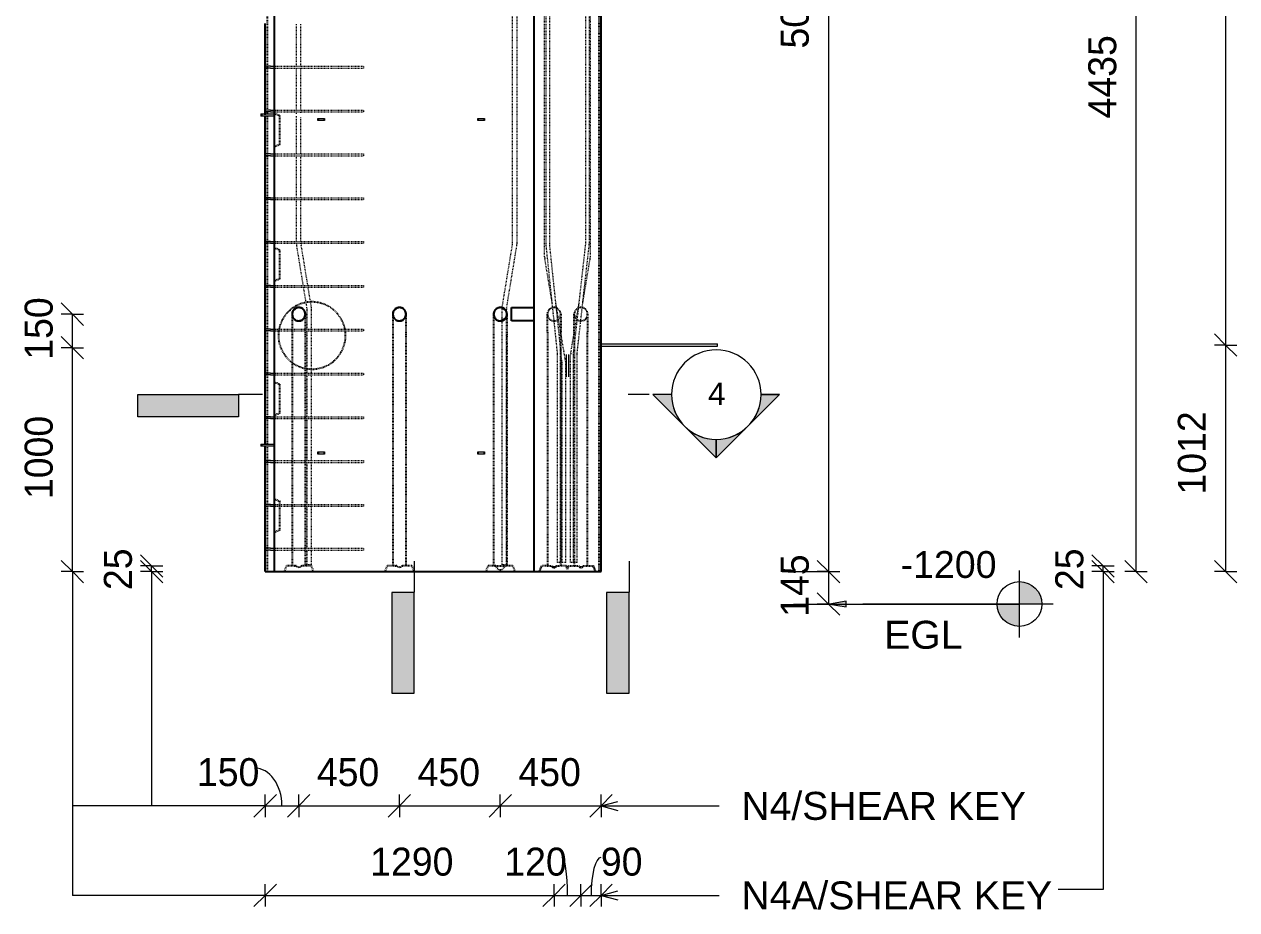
# Model space of a CAD drawing. Header units: millimetres. Extents: x -245 to 16264, y -2906 to 9309.
# Drawn here: x 3263 to 8677, y -2906 to 1051 of the extents above; entities that cross this region are included whole.
import ezdxf

# ---------------------------------------------------------------- set-up
doc = ezdxf.new("R2010")
doc.units = ezdxf.units.MM
doc.linetypes.add('Dash', pattern=[6.36, 3.18, -3.18])
for name, color, linetype, lineweight in [('A-ANNO-DIMS', 211, 'Continuous', 9), ('A-ANNO-DIMS-50', 211, 'Continuous', 9), ('A-DETL-MBND', 5, 'Continuous', 18), ('A-GENM', 13, 'Continuous', 18), ('A-WALL', 113, 'Continuous', 25), ('A-WALL-HDLN', 110, 'Dash', 25), ('G-ANNO-DIMS', 111, 'Continuous', 9), ('G-ANNO-SYMB', 111, 'Continuous', 9), ('G-ANNO-TEXT', 231, 'Continuous', 9), ('S-RBAR', 171, 'Continuous', 18)]:
    doc.layers.add(name, color=color, linetype=linetype, lineweight=lineweight)
doc.styles.add('Arial', font='arial.ttf', dxfattribs={"height": 100})
doc.styles.add('Arial_1', font='arial.ttf', dxfattribs={"height": 125})
doc.styles.add('Arial_2', font='arial.ttf', dxfattribs={"height": 120})
doc.styles.add('Nirmala UI Semilight', font='NirmalaS.ttf', dxfattribs={"height": 125})
doc.dimstyles.new('Arrow_Filled_-_2_5_NI_UI', dxfattribs={"dimscale": 304.8, "dimtxt": 130.920493, "dimasz": 0.328084, "dimexe": 0.164042, "dimexo": 0.0625, "dimgap": 0.164042, "dimtad": 1, "dimdec": 4, "dimzin": 0, "dimdsep": 46, "dimtxsty": 'Nirmala UI Semilight', "dimblk1": 'OBLIQUE', "dimblk2": 'OBLIQUE', "dimsah": 1, "dimcen": 0.09, "dimazin": 0, "dimtfac": 1, "dimtdec": 4, "dimtix": 1, "dimtmove": 1, "dimatfit": 3, "dimfxl": 0.164042, "dimfxlon": 1, "dimtvp": 1, "dimtolj": 1, "dimtzin": 0, "dimarcsym": 2})
doc.dimstyles.new('Arrow_Filled_-_2_5_NI_UI_1', dxfattribs={"dimscale": 304.8, "dimtxt": 130.920493, "dimasz": 0.328084, "dimexe": 0.164042, "dimexo": 0.0625, "dimgap": 0.164042, "dimtad": 1, "dimdec": 4, "dimzin": 0, "dimdsep": 46, "dimtxsty": 'Nirmala UI Semilight', "dimblk1": 'OBLIQUE', "dimblk2": 'OBLIQUE', "dimsah": 1, "dimcen": 0.09, "dimazin": 0, "dimtfac": 1, "dimtdec": 4, "dimtix": 1, "dimtmove": 0, "dimatfit": 3, "dimfxl": 0.164042, "dimfxlon": 1, "dimtvp": 1, "dimtolj": 1, "dimtzin": 0, "dimarcsym": 2})

# ---------------------------------------------------------------- blocks, each defined once
blk = doc.blocks.new('RR spread anchor face based - RR-SA-2_5-150-1726819-Elevation Front')
at = {"layer": 'A-GENM'}
for p, q in [((4573.8, 630), (4576.3, 630)), ((4573.8, 620), (4573.8, 630)), ((4576.3, 620), (4573.8, 620)), ((4576.3, 630), (4601.3, 630)), ((4576.3, 630), (4576.3, 620)), ((4601.3, 620), (4576.3, 620)), ((4601.3, 630), (4603.8, 630)), ((4601.3, 630), (4601.3, 620)), ((4603.8, 620), (4601.3, 620)), ((4603.8, 630), (4603.8, 620))]:
    blk.add_line(p, q, dxfattribs=at)
blk = doc.blocks.new('12_7Ø_ Lifting Insert_COLUMN - 12_9Ø Lifting insert-V1-Elevation Front')
at = {"layer": 'A-GENM', "flags": 128}
for points in [[(5682.5, 2170), (5682.5, 2165.9), (5682.5, 2154.4), (5682.5, 2137.2), (5682.5, 2117.2), (5682.5, 2097.7), (5682.5, 2081.8), (5682.5, 2072.2), (5682.5, 2070)], [(5695.2, 2070), (5695.2, 2074.1), (5695.2, 2085.6), (5695.2, 2102.8), (5695.2, 2122.8), (5695.2, 2142.3), (5695.2, 2158.2), (5695.2, 2167.8), (5695.2, 2170)]]:
    blk.add_lwpolyline(points, dxfattribs=at)
blk = doc.blocks.new('RR spread anchor face based - RR-SA-2_5-150-1876458-Elevation Front')
at = {"layer": 'A-GENM'}
for p, q in [((5288.8, 630), (5291.3, 630)), ((5288.8, 620), (5288.8, 630)), ((5291.3, 620), (5288.8, 620)), ((5291.3, 630), (5316.3, 630)), ((5291.3, 620), (5291.3, 630)), ((5316.3, 620), (5291.3, 620)), ((5316.3, 630), (5318.8, 630)), ((5316.3, 620), (5316.3, 630)), ((5318.8, 620), (5316.3, 620)), ((5318.8, 630), (5318.8, 620))]:
    blk.add_line(p, q, dxfattribs=at)
blk = doc.blocks.new('RR spread anchor face based - RR-SA-3_0-200-1876459-Elevation Front')
at = {"layer": 'A-GENM'}
for p, q in [((4318.8, 3140), (4323.8, 3140)), ((4318.8, 3140), (4318.8, 3130)), ((4323.8, 3130), (4318.8, 3130)), ((4323.8, 3140), (4378.8, 3140)), ((4323.8, 3140), (4323.8, 3130)), ((4378.8, 3130), (4323.8, 3130))]:
    blk.add_line(p, q, dxfattribs=at)
blk = doc.blocks.new('Detail View - M_Section Tail - Filled Horizontal-14034-Elevation Front')
at = {"layer": 'G-ANNO-SYMB'}
blk.add_hatch(color=256, dxfattribs=at).paths.add_polyline_path([(4220.4, 3655.6), (4220.4, 3755.6), (3770.4, 3755.6), (3770.4, 3655.6)])
for p, q in [((3770.4, 3655.6), (3770.4, 3755.6)), ((3770.4, 3755.6), (4220.4, 3755.6)), ((4220.4, 3755.6), (4220.4, 3655.6)), ((4220.4, 3655.6), (3770.4, 3655.6))]:
    blk.add_line(p, q, dxfattribs=at)
blk = doc.blocks.new('DIMBLOCK20-Elevation Front')
at = {"layer": 'A-ANNO-DIMS-50'}
for p, q in [((8227.5, 3040), (8177.5, 3090)), ((8227.5, 3040), (8177.5, 3040)), ((8227.5, 3040), (8227.5, -1395)), ((8227.5, 3040), (8277.5, 2990)), ((8227.5, 3040), (8277.5, 3040)), ((8227.5, -1395), (8177.5, -1345)), ((8227.5, -1395), (8177.5, -1395)), ((8227.5, -1395), (8277.5, -1445)), ((8227.5, -1395), (8277.5, -1395))]:
    blk.add_line(p, q, dxfattribs=at)
at = {"layer": 'A-ANNO-DIMS-50', "color": 0, "insert": (8014.4, 629.7), "char_height": 125, "width": 462.744, "attachment_point": 1, "rotation": 90, "line_spacing_factor": 1.142579, "style": 'Nirmala UI Semilight'}
blk.add_mtext('4435', dxfattribs=at)
blk = doc.blocks.new('_Oblique')
at = {"color": 0, "linetype": 'ByBlock', "lineweight": -2}
blk.add_line((-0.5, -0.5), (0.5, 0.5), dxfattribs=at)
blk = doc.blocks.new('DIMBLOCK21-Elevation Front')
at = {"layer": 'A-ANNO-DIMS-50'}
for p, q in [((8627.5, 3700), (8577.5, 3750)), ((8627.5, 3700), (8577.5, 3700)), ((8627.5, 3700), (8627.5, -383)), ((8627.5, 3700), (8677.5, 3650)), ((8627.5, 3700), (8677.5, 3700)), ((8627.5, -383), (8577.5, -333)), ((8627.5, -383), (8577.5, -383)), ((8627.5, -383), (8677.5, -433)), ((8627.5, -383), (8677.5, -383))]:
    blk.add_line(p, q, dxfattribs=at)
at = {"layer": 'A-ANNO-DIMS-50', "color": 0, "insert": (8414.4, 1466.9), "char_height": 125, "width": 459.888, "attachment_point": 1, "rotation": 90, "line_spacing_factor": 1.142579, "style": 'Nirmala UI Semilight'}
blk.add_mtext('4083', dxfattribs=at)
blk = doc.blocks.new('DIMBLOCK22-Elevation Front')
at = {"layer": 'A-ANNO-DIMS-50'}
for p, q in [((8627.5, -383), (8577.5, -333)), ((8627.5, -383), (8577.5, -383)), ((8627.5, -383), (8627.5, -1395)), ((8627.5, -383), (8677.5, -433)), ((8627.5, -383), (8677.5, -383)), ((8627.5, -1395), (8577.5, -1345)), ((8627.5, -1395), (8577.5, -1395)), ((8627.5, -1395), (8677.5, -1445)), ((8627.5, -1395), (8677.5, -1395))]:
    blk.add_line(p, q, dxfattribs=at)
at = {"layer": 'A-ANNO-DIMS-50', "color": 0, "insert": (8414.4, -1050.9), "char_height": 125, "width": 388.477, "attachment_point": 1, "rotation": 90, "line_spacing_factor": 1.142579, "style": 'Nirmala UI Semilight'}
blk.add_mtext('1012', dxfattribs=at)
blk = doc.blocks.new('DIMBLOCK69-Elevation Front')
at = {"layer": 'A-ANNO-DIMS-50'}
for p, q in [((4338.8, -2441.8), (4388.8, -2391.8)), ((4338.8, -2441.8), (4338.8, -2391.8)), ((4488.8, -2441.8), (4538.8, -2391.8)), ((4488.8, -2441.8), (4488.8, -2391.8)), ((4338.8, -2441.8), (4288.8, -2491.8)), ((4338.8, -2441.8), (4488.8, -2441.8)), ((4338.8, -2441.8), (4338.8, -2491.8)), ((4488.8, -2441.8), (4438.8, -2491.8)), ((4488.8, -2441.8), (4488.8, -2491.8))]:
    blk.add_line(p, q, dxfattribs=at)
blk.add_ellipse((4291.1, -2441.8), major_axis=(0, 169), ratio=0.725724, start_param=4.712389, end_param=6.283185, dxfattribs=at)
at = {"layer": 'A-ANNO-DIMS-50', "color": 0, "insert": (4034.1, -2228.7), "char_height": 125, "width": 308.496, "attachment_point": 1, "line_spacing_factor": 1.142579, "style": 'Nirmala UI Semilight'}
blk.add_mtext('150', dxfattribs=at)
blk = doc.blocks.new('DIMBLOCK70-Elevation Front')
at = {"layer": 'A-ANNO-DIMS-50'}
for p, q in [((4488.8, -2441.8), (4538.8, -2391.8)), ((4488.8, -2441.8), (4488.8, -2391.8)), ((4938.4, -2441.8), (4988.4, -2391.8)), ((4938.4, -2441.8), (4938.4, -2391.8)), ((4488.8, -2441.8), (4438.8, -2491.8)), ((4488.8, -2441.8), (4938.4, -2441.8)), ((4488.8, -2441.8), (4488.8, -2491.8)), ((4938.4, -2441.8), (4888.4, -2491.8)), ((4938.4, -2441.8), (4938.4, -2491.8))]:
    blk.add_line(p, q, dxfattribs=at)
at = {"layer": 'A-ANNO-DIMS-50', "color": 0, "insert": (4569.6, -2228.7), "char_height": 125, "width": 345.63, "attachment_point": 1, "line_spacing_factor": 1.142579, "style": 'Nirmala UI Semilight'}
blk.add_mtext('450', dxfattribs=at)
blk = doc.blocks.new('DIMBLOCK71-Elevation Front')
at = {"layer": 'A-ANNO-DIMS-50'}
for p, q in [((4938.4, -2441.8), (4988.4, -2391.8)), ((4938.4, -2441.8), (4938.4, -2391.8)), ((5388.8, -2441.8), (5438.8, -2391.8)), ((5388.8, -2441.8), (5388.8, -2391.8)), ((4938.4, -2441.8), (4888.4, -2491.8)), ((4938.4, -2441.8), (5388.8, -2441.8)), ((4938.4, -2441.8), (4938.4, -2491.8)), ((5388.8, -2441.8), (5338.8, -2491.8)), ((5388.8, -2441.8), (5388.8, -2491.8))]:
    blk.add_line(p, q, dxfattribs=at)
at = {"layer": 'A-ANNO-DIMS-50', "color": 0, "insert": (5019.6, -2228.7), "char_height": 125, "width": 345.63, "attachment_point": 1, "line_spacing_factor": 1.142579, "style": 'Nirmala UI Semilight'}
blk.add_mtext('450', dxfattribs=at)
blk = doc.blocks.new('DIMBLOCK72-Elevation Front')
at = {"layer": 'A-ANNO-DIMS-50'}
for p, q in [((5388.8, -2441.8), (5438.8, -2391.8)), ((5388.8, -2441.8), (5388.8, -2391.8)), ((5838.8, -2441.8), (5888.8, -2391.8)), ((5838.8, -2441.8), (5838.8, -2391.8)), ((5388.8, -2441.8), (5338.8, -2491.8)), ((5388.8, -2441.8), (5838.8, -2441.8)), ((5388.8, -2441.8), (5388.8, -2491.8)), ((5838.8, -2441.8), (5788.8, -2491.8)), ((5838.8, -2441.8), (5838.8, -2491.8))]:
    blk.add_line(p, q, dxfattribs=at)
at = {"layer": 'A-ANNO-DIMS-50', "color": 0, "insert": (5469.8, -2228.7), "char_height": 125, "width": 345.63, "attachment_point": 1, "line_spacing_factor": 1.142579, "style": 'Nirmala UI Semilight'}
blk.add_mtext('450', dxfattribs=at)
blk = doc.blocks.new('DIMBLOCK73-Elevation Front')
at = {"layer": 'A-ANNO-DIMS-50'}
for p, q in [((3831.7, -1370), (3781.7, -1320)), ((3831.7, -1395), (3781.7, -1345)), ((3831.7, -1370), (3781.7, -1370)), ((3831.7, -1395), (3781.7, -1395)), ((3831.7, -1395), (3831.7, -1370)), ((3831.7, -1370), (3881.7, -1420)), ((3831.7, -1370), (3881.7, -1370)), ((3831.7, -1395), (3881.7, -1445)), ((3831.7, -1395), (3881.7, -1395))]:
    blk.add_line(p, q, dxfattribs=at)
at = {"layer": 'A-ANNO-DIMS-50', "color": 0, "insert": (3618.6, -1477.7), "char_height": 125, "width": 228.516, "attachment_point": 1, "rotation": 90, "line_spacing_factor": 1.142579, "style": 'Nirmala UI Semilight'}
blk.add_mtext('25', dxfattribs=at)
blk = doc.blocks.new('DIMBLOCK74-Elevation Front')
at = {"layer": 'A-ANNO-DIMS-50'}
for p, q in [((3477.9, -395), (3427.9, -345)), ((3477.9, -395), (3427.9, -395)), ((3477.9, -1395), (3477.9, -395)), ((3477.9, -395), (3527.9, -445)), ((3477.9, -395), (3527.9, -395)), ((3477.9, -1395), (3427.9, -1345)), ((3477.9, -1395), (3427.9, -1395)), ((3477.9, -1395), (3527.9, -1445)), ((3477.9, -1395), (3527.9, -1395))]:
    blk.add_line(p, q, dxfattribs=at)
at = {"layer": 'A-ANNO-DIMS-50', "color": 0, "insert": (3264.8, -1071.1), "char_height": 125, "width": 422.754, "attachment_point": 1, "rotation": 90, "line_spacing_factor": 1.142579, "style": 'Nirmala UI Semilight'}
blk.add_mtext('1000', dxfattribs=at)
blk = doc.blocks.new('DIMBLOCK75-Elevation Front')
at = {"layer": 'A-ANNO-DIMS-50'}
for p, q in [((3477.9, -245), (3427.9, -195)), ((3477.9, -245), (3427.9, -245)), ((3477.9, -395), (3477.9, -245)), ((3477.9, -245), (3527.9, -295)), ((3477.9, -245), (3527.9, -245)), ((3477.9, -395), (3427.9, -345)), ((3477.9, -395), (3427.9, -395)), ((3477.9, -395), (3527.9, -445)), ((3477.9, -395), (3527.9, -395))]:
    blk.add_line(p, q, dxfattribs=at)
at = {"layer": 'A-ANNO-DIMS-50', "color": 0, "insert": (3264.8, -448.5), "char_height": 125, "width": 308.496, "attachment_point": 1, "rotation": 90, "line_spacing_factor": 1.142579, "style": 'Nirmala UI Semilight'}
blk.add_mtext('150', dxfattribs=at)
blk = doc.blocks.new('Spot Elevations - M_Spot Elevation - Target Filled-10609-Elevation Front')
at = {"layer": 'G-ANNO-DIMS'}
h = blk.add_hatch(color=256, dxfattribs=at)
edge = h.paths.add_edge_path()
edge.add_line((7590.3, 3660), (7690.3, 3660))
edge.add_arc((7590.3, 3660), 100, 0, 90)
edge.add_line((7590.3, 3760), (7590.3, 3660))
h = blk.add_hatch(color=256, dxfattribs=at)
edge = h.paths.add_edge_path()
edge.add_line((7590.3, 3660), (7490.3, 3660))
edge.add_arc((7590.3, 3660), 100, 180, 270)
edge.add_line((7590.3, 3560), (7590.3, 3660))
for p, q in [((7590.3, 3510), (7590.3, 3810)), ((7740.3, 3660), (6890.3, 3660))]:
    blk.add_line(p, q, dxfattribs=at)
blk.add_circle((7590.3, 3660), 100, dxfattribs=at)
blk = doc.blocks.new('DIMBLOCK77-Elevation Front')
at = {"layer": 'A-ANNO-DIMS-50'}
for p, q in [((6854.3, 3660), (6804.3, 3710)), ((6854.3, 3660), (6804.3, 3660)), ((6854.3, 3660), (6854.3, -1395)), ((6854.3, 3660), (6904.3, 3610)), ((6854.3, 3660), (6904.3, 3660)), ((6854.3, -1395), (6804.3, -1345)), ((6854.3, -1395), (6804.3, -1395)), ((6854.3, -1395), (6904.3, -1445)), ((6854.3, -1395), (6904.3, -1395))]:
    blk.add_line(p, q, dxfattribs=at)
at = {"layer": 'A-ANNO-DIMS-50', "color": 0, "insert": (6641.2, 942.1), "char_height": 125, "width": 457.032, "attachment_point": 1, "rotation": 90, "line_spacing_factor": 1.142579, "style": 'Nirmala UI Semilight'}
blk.add_mtext('5055', dxfattribs=at)
blk = doc.blocks.new('DIMBLOCK78-Elevation Front')
at = {"layer": 'A-ANNO-DIMS-50'}
for p, q in [((6854.3, -1395), (6804.3, -1345)), ((6854.3, -1395), (6804.3, -1395)), ((6854.3, -1395), (6854.3, -1540)), ((6854.3, -1395), (6904.3, -1445)), ((6854.3, -1395), (6904.3, -1395)), ((6854.3, -1540), (6804.3, -1490)), ((6854.3, -1540), (6804.3, -1540)), ((6854.3, -1540), (6904.3, -1590)), ((6854.3, -1540), (6904.3, -1540))]:
    blk.add_line(p, q, dxfattribs=at)
at = {"layer": 'A-ANNO-DIMS-50', "color": 0, "insert": (6641.2, -1597.2), "char_height": 125, "width": 311.353, "attachment_point": 1, "rotation": 90, "line_spacing_factor": 1.142579, "style": 'Nirmala UI Semilight'}
blk.add_mtext('145', dxfattribs=at)
blk = doc.blocks.new('Detail View - M_Section Head - Filled SHOP DWG-1002450-Elevation Front')
at = {"layer": 'G-ANNO-SYMB'}
h = blk.add_hatch(color=256, dxfattribs=at)
edge = h.paths.add_edge_path()
edge.add_line((5892.7, 3755.6), (5975.5, 3755.6))
edge.add_arc((6175.5, 3755.6), 200, 180, 225)
edge.add_line((6034.1, 3614.2), (5892.7, 3755.6))
h = blk.add_hatch(color=256, dxfattribs=at)
edge = h.paths.add_edge_path()
edge.add_line((6458.3, 3755.6), (6316.9, 3614.2))
edge.add_arc((6175.5, 3755.6), 200, 315, 360)
edge.add_line((6375.5, 3755.6), (6458.3, 3755.6))
h = blk.add_hatch(color=256, dxfattribs=at)
edge = h.paths.add_edge_path()
edge.add_line((6175.5, 3472.8), (6034.1, 3614.2))
edge.add_arc((6175.5, 3755.6), 200, 225, 270)
edge.add_line((6175.5, 3555.6), (6175.5, 3472.8))
h = blk.add_hatch(color=256, dxfattribs=at)
edge = h.paths.add_edge_path()
edge.add_line((6175.5, 3472.8), (6175.5, 3555.6))
edge.add_arc((6175.5, 3755.6), 200, 270, 315)
edge.add_line((6316.9, 3614.2), (6175.5, 3472.8))
for p, q in [((6175.5, 3472.8), (5892.7, 3755.6)), ((5975.5, 3755.6), (5892.7, 3755.6)), ((5892.7, 3755.6), (6034.1, 3614.2)), ((5975.5, 3755.6), (5892.7, 3755.6)), ((6175.5, 3472.8), (6458.3, 3755.6)), ((6316.9, 3614.2), (6458.3, 3755.6)), ((6375.5, 3755.6), (6458.3, 3755.6)), ((6458.3, 3755.6), (6375.5, 3755.6)), ((6034.1, 3614.2), (6175.5, 3472.8)), ((6175.5, 3472.8), (6316.9, 3614.2)), ((6175.5, 3555.6), (6175.5, 3472.8)), ((6175.5, 3472.8), (6175.5, 3555.6))]:
    blk.add_line(p, q, dxfattribs=at)
for start, end in [(360, 180), (180, 360), (180, 225), (315, 0), (225, 270), (270, 315)]:
    blk.add_arc((6175.5, 3755.6), 200, start, end, dxfattribs=at)
blk = doc.blocks.new('DIMBLOCK81-Elevation Front')
at = {"layer": 'A-ANNO-DIMS-50'}
for p, q in [((4338.8, -2841.8), (4388.8, -2791.8)), ((4338.8, -2841.8), (4338.8, -2791.8)), ((5628.9, -2841.8), (5678.9, -2791.8)), ((5628.9, -2841.8), (5628.9, -2791.8)), ((4338.8, -2841.8), (4288.8, -2891.8)), ((4338.8, -2841.8), (5628.9, -2841.8)), ((4338.8, -2841.8), (4338.8, -2891.8)), ((5628.9, -2841.8), (5578.9, -2891.8)), ((5628.9, -2841.8), (5628.9, -2891.8))]:
    blk.add_line(p, q, dxfattribs=at)
at = {"layer": 'A-ANNO-DIMS-50', "color": 0, "insert": (4807.7, -2628.7), "char_height": 125, "width": 422.754, "attachment_point": 1, "line_spacing_factor": 1.142579, "style": 'Nirmala UI Semilight'}
blk.add_mtext('1290', dxfattribs=at)
blk = doc.blocks.new('DIMBLOCK82-Elevation Front')
at = {"layer": 'A-ANNO-DIMS-50'}
for p, q in [((5628.9, -2841.8), (5678.9, -2791.8)), ((5628.9, -2841.8), (5628.9, -2791.8)), ((5748.9, -2841.8), (5798.9, -2791.8)), ((5748.9, -2841.8), (5748.9, -2791.8)), ((5628.9, -2841.8), (5578.9, -2891.8)), ((5628.9, -2841.8), (5748.9, -2841.8)), ((5628.9, -2841.8), (5628.9, -2891.8)), ((5748.9, -2841.8), (5698.9, -2891.8)), ((5748.9, -2841.8), (5748.9, -2891.8))]:
    blk.add_line(p, q, dxfattribs=at)
blk.add_ellipse((5663.7, -2841.8), major_axis=(0, 169), ratio=0.14904, start_param=4.712389, end_param=6.283185, dxfattribs=at)
at = {"layer": 'A-ANNO-DIMS-50', "color": 0, "insert": (5406.7, -2628.7), "char_height": 125, "width": 308.496, "attachment_point": 1, "line_spacing_factor": 1.142579, "style": 'Nirmala UI Semilight'}
blk.add_mtext('120', dxfattribs=at)
blk = doc.blocks.new('DIMBLOCK83-Elevation Front')
at = {"layer": 'A-ANNO-DIMS-50'}
for p, q in [((5748.9, -2841.8), (5798.9, -2791.8)), ((5748.9, -2841.8), (5748.9, -2791.8)), ((5838.8, -2841.8), (5888.8, -2791.8)), ((5838.8, -2841.8), (5838.8, -2791.8)), ((5748.9, -2841.8), (5698.9, -2891.8)), ((5748.9, -2841.8), (5838.8, -2841.8)), ((5748.9, -2841.8), (5748.9, -2891.8)), ((5838.8, -2841.8), (5788.8, -2891.8)), ((5838.8, -2841.8), (5838.8, -2891.8))]:
    blk.add_line(p, q, dxfattribs=at)
blk.add_ellipse((5837.9, -2841.8), major_axis=(0, 169), ratio=0.260244, start_param=0, end_param=1.570796, dxfattribs=at)
at = {"layer": 'A-ANNO-DIMS-50', "color": 0, "insert": (5837.9, -2628.7), "char_height": 125, "width": 228.516, "attachment_point": 1, "line_spacing_factor": 1.142579, "style": 'Nirmala UI Semilight'}
blk.add_mtext('90', dxfattribs=at)
blk = doc.blocks.new('DIMBLOCK84-Elevation Front')
at = {"layer": 'A-ANNO-DIMS-50'}
for p, q in [((8080.3, -1370), (8030.3, -1320)), ((8080.3, -1395), (8030.3, -1345)), ((8080.3, -1370), (8030.3, -1370)), ((8080.3, -1395), (8030.3, -1395)), ((8080.3, -1395), (8080.3, -1370)), ((8080.3, -1370), (8130.3, -1420)), ((8080.3, -1370), (8130.3, -1370)), ((8080.3, -1395), (8130.3, -1445)), ((8080.3, -1395), (8130.3, -1395))]:
    blk.add_line(p, q, dxfattribs=at)
at = {"layer": 'A-ANNO-DIMS-50', "color": 0, "insert": (7867.2, -1477.7), "char_height": 125, "width": 228.516, "attachment_point": 1, "rotation": 90, "line_spacing_factor": 1.142579, "style": 'Nirmala UI Semilight'}
blk.add_mtext('25', dxfattribs=at)

msp = doc.modelspace()

# ---------------------------------------------------------------- hatches: boundary and pattern name
at = {"layer": 'G-ANNO-DIMS'}
msp.add_hatch(color=256, dxfattribs=at).paths.add_polyline_path([(6858.80624, -1540), (6933.80624, -1553.22452), (6933.80624, -1526.77548)])

# ---------------------------------------------------------------- linework, layer by layer
at = {"layer": 'A-DETL-MBND'}
for p, q in [((3477.9104, -1395), (3477.9104, -2841.83443)), ((3831.66681, -1395), (3831.66681, -2441.83443)), ((6698.80624, -1395), (6858.80624, -1395)), ((8080.26814, -1395), (8080.26814, -2815)), ((6698.80624, -1540), (6858.80624, -1540)), ((4338.8071, -2441.83443), (3477.9104, -2441.83443)), ((8080.26814, -2815), (7880.26814, -2815)), ((4338.8071, -2841.83443), (3477.9104, -2841.83443))]:
    msp.add_line(p, q, dxfattribs=at)
at = {"layer": 'A-WALL'}
for p, q in [((4378.8071, 3700), (4378.8071, -1395)), ((5538.8071, 3700), (5538.8071, -1395)), ((5838.8071, -1395), (5838.8071, 3660)), ((4338.8071, 859.18007), (4338.8071, 1054.21993)), ((4338.8071, 663.38007), (4338.8071, 858.41993)), ((4338.8071, 649.9), (4338.8071, 662.61993)), ((4338.8071, 467.58007), (4338.8071, 639.9)), ((4338.8071, 271.78007), (4338.8071, 466.81993)), ((4338.8071, 75.98007), (4338.8071, 271.01993)), ((4338.8071, -119.81993), (4338.8071, 75.21993)), ((4338.8071, -315.61993), (4338.8071, -120.58007)), ((5438.8071, -274.99937), (5438.8071, -215.00063)), ((5438.8071, -215.00063), (5538.8071, -215.00063)), ((4338.8071, -511.41993), (4338.8071, -316.38007)), ((5538.8071, -274.99937), (5438.8071, -274.99937)), ((4338.8071, -707.21993), (4338.8071, -512.18007)), ((4338.8071, -825.1), (4338.8071, -707.98007)), ((4338.8071, -903.01993), (4338.8071, -835.1)), ((4338.8071, -1098.81993), (4338.8071, -903.78007)), ((4338.8071, -1294.61993), (4338.8071, -1099.58007)), ((4338.8071, -1395), (4338.8071, -1295.38007)), ((4338.8071, -1395), (5838.8071, -1395))]:
    msp.add_line(p, q, dxfattribs=at)
at = {"layer": 'A-WALL', "flags": 128}
for points in [[(4488.8071, -215), (4473.77259, -219.03919), (4462.78657, -230.06909), (4458.8071, -245)], [(4518.8071, -245), (4514.76791, -229.96549), (4503.73801, -218.97947), (4488.8071, -215)], [(4938.4071, -215), (4923.37259, -219.03919), (4912.38657, -230.06909), (4908.4071, -245)], [(4968.4071, -245), (4964.36791, -229.96549), (4953.33801, -218.97947), (4938.4071, -215)], [(5388.8071, -215), (5373.77259, -219.03919), (5362.78657, -230.06909), (5358.8071, -245)], [(5418.8071, -245), (5414.76791, -229.96549), (5403.73801, -218.97947), (5388.8071, -215)], [(4458.8071, -245), (4462.84629, -260.03451), (4473.87619, -271.02053), (4488.8071, -275)], [(4488.8071, -275), (4503.84161, -270.96081), (4514.82763, -259.93091), (4518.8071, -245)], [(4518.8071, -250.06082), (4518.8071, -245.13838), (4518.8071, -245)], [(4908.4071, -245), (4912.44629, -260.03451), (4923.47619, -271.02053), (4938.4071, -275)], [(4938.4071, -275), (4953.44161, -270.96081), (4964.42763, -259.93091), (4968.4071, -245)], [(4968.4071, -250.06082), (4968.4071, -245.13838), (4968.4071, -245)], [(5358.8071, -245), (5362.84629, -260.03451), (5373.87619, -271.02053), (5388.8071, -275)], [(5388.8071, -275), (5403.84161, -270.96081), (5414.82763, -259.93091), (5418.8071, -245)], [(5418.8071, -250.06082), (5418.8071, -245.13838), (5418.8071, -245)]]:
    msp.add_lwpolyline(points, dxfattribs=at)
at = {"layer": 'A-WALL'}
for centre, start, end in [((4488.8071, -245), 90.72252687, 119.42229601), ((4488.8071, -245), 61.01869337, 89.26639009), ((4938.4071, -245), 90.72252687, 119.42229601), ((4938.4071, -245), 61.01869337, 89.26639009), ((5388.8071, -245), 90.72252687, 119.42229601), ((5388.8071, -245), 61.01869337, 89.26639009), ((4488.8071, -245), 150.6727618, 179.61937532), ((4488.8071, -245), 180.42457698, 209.72326815), ((4488.8071, -245), 120.83030229, 149.6053058), ((4488.8071, -245), 210.81300667, 239.62313313), ((4488.8071, -245), 30.83105155, 59.6045335), ((4488.8071, -245), 300.81202935, 329.6241405), ((4488.8071, -245), 0.3777518, 29.77056829), ((4488.8071, -245), 330.71898335, 359.57221129), ((4938.4071, -245), 150.6727618, 179.61937532), ((4938.4071, -245), 180.42457698, 209.72326815), ((4938.4071, -245), 120.83030229, 149.6053058), ((4938.4071, -245), 210.81300667, 239.62313313), ((4938.4071, -245), 30.83105155, 59.6045335), ((4938.4071, -245), 300.81202935, 329.6241405), ((4938.4071, -245), 0.3777518, 29.77056829), ((4938.4071, -245), 330.71898335, 359.57221129), ((5388.8071, -245), 150.6727618, 179.61937532), ((5388.8071, -245), 180.42457698, 209.72326815), ((5388.8071, -245), 120.83030229, 149.6053058), ((5388.8071, -245), 210.81300667, 239.62313313), ((5388.8071, -245), 30.83105155, 59.6045335), ((5388.8071, -245), 300.81202935, 329.6241405), ((5388.8071, -245), 0.3777518, 29.77056829), ((5388.8071, -245), 330.71898335, 359.57221129), ((4488.8071, -245), 241.01713814, 269.26797703), ((4488.8071, -245), 270.72093746, 299.42390155), ((4938.4071, -245), 241.01713814, 269.26797703), ((4938.4071, -245), 270.72093746, 299.42390155), ((5388.8071, -245), 241.01713814, 269.26797703), ((5388.8071, -245), 270.72093746, 299.42390155)]:
    msp.add_arc(centre, 30, start, end, dxfattribs=at)
at = {"layer": 'A-WALL-HDLN'}
for p, q in [((4348.80968, -1395), (4348.80968, 3650)), ((5828.80452, 3650), (5828.80452, -1395)), ((4338.8071, 639.94961), (4338.8071, 649.85039)), ((4378.8071, 652.5), (4403.8071, 642.5)), ((4403.8071, 512.5), (4403.8071, 642.5)), ((4403.8071, 512.5), (4378.8071, 502.5)), ((4378.8071, 52.5), (4403.8071, 42.5)), ((4403.8071, -87.5), (4403.8071, 42.5)), ((4403.8071, -87.5), (4378.8071, -97.5)), ((4458.8071, -335), (4458.8071, -1370)), ((4518.8071, -1370), (4518.8071, -335)), ((4908.4071, -335), (4908.4071, -1370)), ((4968.4071, -1370), (4968.4071, -335)), ((5358.8071, -335), (5358.8071, -1370)), ((5418.8071, -1370), (5418.8071, -335)), ((5598.9321, -325), (5598.9321, -1370)), ((5658.9321, -326.89701), (5658.9321, -325)), ((5658.9321, -404.83102), (5658.9321, -327.50054)), ((5718.9321, -325), (5718.9321, -326.52301)), ((5718.9321, -327.12653), (5718.9321, -391.77635)), ((5778.9321, -1370), (5778.9321, -325)), ((5658.9321, -1370), (5658.9321, -405.77438)), ((5718.9321, -392.66484), (5718.9321, -1370)), ((4378.8071, -547.5), (4403.8071, -557.5)), ((4403.8071, -687.5), (4403.8071, -557.5)), ((4403.8071, -687.5), (4378.8071, -697.5)), ((4338.8071, -835.05039), (4338.8071, -825.14961)), ((4378.8071, -1070), (4403.8071, -1080)), ((4403.8071, -1210), (4403.8071, -1080)), ((4403.8071, -1210), (4378.8071, -1220)), ((4433.8071, -1370), (4423.8071, -1395)), ((4476.81752, -1370), (4433.8071, -1370)), ((4470.20482, -1370), (4476.81752, -1370)), ((4500.79668, -1370), (4507.40938, -1370)), ((4543.8071, -1370), (4500.79668, -1370)), ((4543.8071, -1370), (4553.8071, -1395)), ((4883.4071, -1370), (4873.4071, -1395)), ((4926.41752, -1370), (4883.4071, -1370)), ((4919.80482, -1370), (4926.41752, -1370)), ((4950.39668, -1370), (4957.00938, -1370)), ((4993.4071, -1370), (4950.39668, -1370)), ((4993.4071, -1370), (5003.4071, -1395)), ((5333.8071, -1370), (5323.8071, -1395)), ((5368.96397, -1370), (5333.8071, -1370)), ((5364.15212, -1370), (5368.96397, -1370)), ((5369.00359, -1370), (5408.61061, -1370)), ((5408.65024, -1370), (5413.46208, -1370)), ((5443.8071, -1370), (5408.65024, -1370)), ((5443.8071, -1370), (5453.8071, -1395)), ((5572.59172, -1370), (5562.59172, -1395)), ((5563.9321, -1395), (5573.9321, -1370)), ((5598.80156, -1370), (5572.59172, -1370)), ((5598.80773, -1370), (5617.63904, -1370)), ((5628.9321, -1375.46875), (5627.76686, -1375.41181)), ((5630.09734, -1375.41181), (5628.9321, -1375.46875)), ((5639.97516, -1370), (5658.80647, -1370)), ((5682.59172, -1370), (5658.81264, -1370)), ((5688.19941, -1384.01922), (5682.59172, -1370)), ((5682.64133, -1370), (5683.9321, -1370)), ((5683.9321, -1370), (5688.84456, -1382.28114)), ((5693.8071, -1370), (5688.19941, -1384.01922)), ((5688.89464, -1382.40636), (5688.9321, -1382.5)), ((5693.9321, -1370), (5688.9321, -1382.5)), ((5693.8071, -1370), (5718.80156, -1370)), ((5718.80773, -1370), (5737.63904, -1370)), ((5748.9321, -1375.46875), (5747.76686, -1375.41181)), ((5750.09734, -1375.41181), (5748.9321, -1375.46875)), ((5759.97516, -1370), (5778.80647, -1370)), ((5778.81264, -1370), (5803.8071, -1370)), ((5813.8071, -1395), (5803.8071, -1370)), ((5803.9321, -1370), (5803.85671, -1370)), ((5803.9321, -1370), (5813.9321, -1395))]:
    msp.add_line(p, q, dxfattribs=at)
at = {"layer": 'A-WALL-HDLN', "flags": 128}
for points in [[(4458.8071, -245.38007), (4458.8071, -249.10169), (4458.8071, -261.03291), (4458.8071, -279.70613), (4458.8071, -303.41931), (4458.8071, -330.01104), (4458.8071, -335)], [(4518.8071, -335), (4518.8071, -308.13961), (4518.8071, -283.7275), (4518.8071, -263.98882), (4518.8071, -250.72272), (4518.8071, -250.06314)], [(4908.4071, -245.38007), (4908.4071, -249.10169), (4908.4071, -261.03291), (4908.4071, -279.70613), (4908.4071, -303.41931), (4908.4071, -330.01104), (4908.4071, -335)], [(4968.4071, -335), (4968.4071, -308.13961), (4968.4071, -283.7275), (4968.4071, -263.98882), (4968.4071, -250.72272), (4968.4071, -250.06314)], [(5358.8071, -245.38007), (5358.8071, -249.10169), (5358.8071, -261.03291), (5358.8071, -279.70613), (5358.8071, -303.41931), (5358.8071, -330.01104), (5358.8071, -335)], [(5418.8071, -335), (5418.8071, -308.13961), (5418.8071, -283.7275), (5418.8071, -263.98882), (5418.8071, -250.72272), (5418.8071, -250.06314)], [(5598.9321, -325), (5598.9321, -299.72451), (5598.9321, -277.03834), (5598.9321, -259.26556), (5598.9321, -248.22689), (5598.9321, -245)], [(5658.9321, -245), (5658.9321, -249.09776), (5658.9321, -260.97126), (5658.9321, -279.40413), (5658.9321, -302.50802), (5658.9321, -325)], [(5718.9321, -325), (5718.9321, -299.72451), (5718.9321, -277.03834), (5718.9321, -259.26556), (5718.9321, -248.22689), (5718.9321, -245)], [(5778.9321, -245), (5778.9321, -249.09776), (5778.9321, -260.97126), (5778.9321, -279.40413), (5778.9321, -302.50802), (5778.9321, -325)], [(4488.8071, -1376.25), (4485.72899, -1375.85417), (4482.68338, -1374.67088), (4479.7024, -1372.71259), (4476.81752, -1370)], [(4500.79668, -1370), (4497.9118, -1372.71259), (4494.93083, -1374.67088), (4491.88521, -1375.85417), (4488.8071, -1376.25)], [(4938.4071, -1376.25), (4935.32899, -1375.85417), (4932.28338, -1374.67088), (4929.3024, -1372.71259), (4926.41752, -1370)], [(4950.39668, -1370), (4947.5118, -1372.71259), (4944.53083, -1374.67088), (4941.48521, -1375.85417), (4938.4071, -1376.25)], [(5388.8071, -1388.75), (5385.20216, -1388.20655), (5381.64947, -1386.58407), (5378.2005, -1383.90608), (5374.90524, -1380.21138), (5371.81145, -1375.55352), (5368.96397, -1370)], [(5408.65024, -1370), (5405.80275, -1375.55352), (5402.70896, -1380.21138), (5399.4137, -1383.90608), (5395.96474, -1386.58407), (5392.41204, -1388.20655), (5388.8071, -1388.75)], [(5616.24984, -1370), (5619.286, -1373.04854), (5622.43691, -1375.25234), (5625.66508, -1376.5852), (5628.9321, -1377.03125)], [(5639.97516, -1370), (5636.88032, -1372.62389), (5633.68967, -1374.39065), (5630.44109, -1375.2793), (5627.17311, -1375.2793), (5623.92453, -1374.39065), (5620.73389, -1372.62389), (5617.63904, -1370)], [(5623.42014, -1374.19184), (5623.20388, -1374.08887), (5622.48634, -1373.71727)], [(5626.69538, -1375.25979), (5626.05473, -1375.12298), (5624.94604, -1374.80372)], [(5628.9321, -1377.03125), (5632.19913, -1376.5852), (5635.42729, -1375.25234), (5638.5782, -1373.04854), (5641.61437, -1370)], [(5640.17776, -1370), (5637.45835, -1372.37594), (5634.66032, -1374.08887), (5631.80948, -1375.12298), (5630.72329, -1375.33464)], [(5736.24984, -1370), (5739.286, -1373.04854), (5742.43691, -1375.25234), (5745.66508, -1376.5852), (5748.9321, -1377.03125)], [(5737.63904, -1370), (5740.73389, -1372.62389), (5743.92453, -1374.39065), (5747.17311, -1375.2793), (5750.44109, -1375.2793), (5753.68967, -1374.39065), (5756.88032, -1372.62389), (5759.97516, -1370)], [(5743.42014, -1374.19184), (5743.20388, -1374.08887), (5742.48634, -1373.71727)], [(5746.69538, -1375.25979), (5746.05473, -1375.12298), (5744.94604, -1374.80372)], [(5748.9321, -1377.03125), (5752.19913, -1376.5852), (5755.42729, -1375.25234), (5758.5782, -1373.04854), (5761.61437, -1370)], [(5760.17776, -1370), (5757.45835, -1372.37594), (5754.66032, -1374.08887), (5751.80948, -1375.12298), (5750.72329, -1375.33464)]]:
    msp.add_lwpolyline(points, dxfattribs=at)
at = {"layer": 'A-WALL-HDLN'}
for centre, radius, start, end in [((4547.79133, -340.35275), 150, 0, 180), ((5628.9321, -245), 30, 90, 270), ((5628.9321, -245), 30, 270, 90), ((5748.9321, -245), 30, 90, 270), ((5748.9321, -245), 30, 270, 90), ((4547.79133, -340.35275), 150, 180, 0)]:
    msp.add_arc(centre, radius, start, end, dxfattribs=at)
at = {"layer": 'G-ANNO-DIMS'}
for p, q in [((6933.80624, -1526.77548), (6858.80624, -1540)), ((6858.80624, -1540), (6933.80624, -1553.22452)), ((6858.80624, -1540), (7459.55317, -1540)), ((6933.80624, -1553.22452), (6933.80624, -1526.77548)), ((7459.55317, -1540), (7707.28083, -1540))]:
    msp.add_line(p, q, dxfattribs=at)
at = {"layer": 'G-ANNO-SYMB'}
for p, q in [((4327.22785, -604.404), (4220.44305, -604.404)), ((6053.26249, -604.404), (5960.04373, -604.404)), ((5003.70474, -1348.80847), (5003.70474, -1487.82464)), ((5963.70474, -1348.80847), (5963.70474, -1487.82464))]:
    msp.add_line(p, q, dxfattribs=at)
at = {"layer": 'G-ANNO-TEXT', "color": 250}
for p, q in [((5838.8048, -2441.95951), (5913.8048, -2421.86332)), ((5838.8048, -2441.95951), (5913.8048, -2462.0557)), ((5838.8048, -2441.95951), (6365.4374, -2441.95951)), ((5838.8048, -2841.95951), (5913.8048, -2821.86332)), ((5838.8048, -2841.95951), (5913.8048, -2862.0557)), ((5838.8048, -2841.95951), (6365.4374, -2841.95951))]:
    msp.add_line(p, q, dxfattribs=at)
at = {"layer": 'S-RBAR', "linetype": 'Dash'}
for p, q in [((5443.8071, 73.54951), (5443.8071, 3699.95039)), ((5463.8071, 73.54951), (5463.8071, 3699.95039)), ((5586.90093, 11.63663), (5586.90093, 2678.82077)), ((5790.90093, 11.63663), (5790.90093, 2678.82077)), ((5593.4926, 68.95024), (5593.4926, 2624.64715)), ((5609.4926, 68.95024), (5609.4926, 2624.64715)), ((5770.58979, 73.85241), (5770.58979, 2620.01356)), ((5786.58979, 73.85241), (5786.58979, 2620.01356)), ((4478.8071, 862.8), (4478.8071, 1050.6)), ((4498.8071, 862.8), (4498.8071, 1050.6)), ((4378.85671, 862.8), (4778.8071, 862.8)), ((4378.85671, 854.8), (4778.8071, 854.8)), ((4478.8071, 667), (4478.8071, 854.8)), ((4498.8071, 667), (4498.8071, 854.8)), ((4778.8071, 854.8), (4778.8071, 862.8)), ((4378.85671, 667), (4778.8071, 667)), ((4378.85671, 659), (4778.8071, 659)), ((4478.8071, 649.9), (4478.8071, 659)), ((4498.8071, 654.9), (4498.8071, 659)), ((4778.8071, 659), (4778.8071, 667)), ((4478.8071, 471.2), (4478.8071, 639.9)), ((4498.8071, 471.2), (4498.8071, 634.9)), ((4378.85671, 471.2), (4778.8071, 471.2)), ((4378.85671, 463.2), (4778.8071, 463.2)), ((4478.8071, 275.4), (4478.8071, 463.2)), ((4498.8071, 275.4), (4498.8071, 463.2)), ((4778.8071, 463.2), (4778.8071, 471.2)), ((4378.85671, 275.4), (4778.8071, 275.4)), ((4778.8071, 267.4), (4778.8071, 275.4)), ((4378.85671, 267.4), (4778.8071, 267.4)), ((4478.8071, 79.6), (4478.8071, 267.4)), ((4498.8071, 79.6), (4498.8071, 267.4)), ((4378.85671, 79.6), (4778.8071, 79.6)), ((4378.85671, 71.6), (4778.8071, 71.6)), ((4509.02948, -116.2), (4479.66236, 63.03987)), ((4529.29615, -116.2), (4499.3992, 66.2736)), ((4778.8071, 71.6), (4778.8071, 79.6)), ((5397.48486, -212.83663), (5443.215, 66.2736)), ((5417.2217, -216.07036), (5462.95184, 63.03987)), ((5593.87875, 61.53977), (5593.4926, 68.95024)), ((5644.5377, -421.4474), (5593.87875, 61.53977)), ((5609.79146, 63.2088), (5609.4926, 68.95024)), ((5660.45041, -419.77836), (5609.79146, 63.2088)), ((5715.86463, -419.7262), (5770.27491, 68.16313)), ((5731.76605, -421.49956), (5786.17633, 66.38978)), ((5770.27491, 68.16313), (5770.58979, 73.85241)), ((5786.17633, 66.38978), (5786.58979, 73.85241)), ((5620.83643, -195.94893), (5587.55403, 3.74548)), ((5756.9774, -195.8772), (5790.24784, 3.74548)), ((4378.85671, -116.2), (4778.8071, -116.2)), ((4378.85671, -124.2), (4778.8071, -124.2)), ((4525.3925, -216.07036), (4510.34022, -124.2)), ((4545.12934, -212.83663), (4530.60689, -124.2)), ((4778.8071, -124.2), (4778.8071, -116.2)), ((5680.72257, -457.94162), (5636.96544, -195.39882)), ((5703.51995, -419.29769), (5740.82447, -195.47055)), ((4525.9846, -312), (4525.9846, -223.34627)), ((4545.9846, -312), (4545.9846, -223.34627)), ((5396.6296, -257.91268), (5396.6296, -223.34627)), ((5416.6296, -234.3167), (5416.6296, -223.34627)), ((5416.6296, -236.79527), (5416.6296, -234.57597)), ((5416.6296, -253.0579), (5416.6296, -236.9947)), ((5416.6296, -255.42403), (5416.6296, -253.28202)), ((5416.6296, -1365), (5416.6296, -255.6833)), ((4378.85671, -312), (4778.8071, -312)), ((4378.85671, -320), (4778.8071, -320)), ((4525.9846, -507.8), (4525.9846, -320)), ((4545.9846, -507.8), (4545.9846, -320)), ((4778.8071, -320), (4778.8071, -312)), ((5396.6296, -1365), (5396.6296, -274.02879)), ((5644.83655, -427.18884), (5644.5377, -421.4474)), ((5644.83655, -1355), (5644.83655, -427.18884)), ((5660.83655, -427.18884), (5660.45041, -419.77836)), ((5660.83655, -1355), (5660.83655, -427.18884)), ((5702.86686, -1355), (5702.86686, -427.18884)), ((5715.45117, -427.18884), (5715.86463, -419.7262)), ((5715.45117, -1355), (5715.45117, -427.18884)), ((5731.45117, -427.18884), (5731.76605, -421.49956)), ((5731.45117, -1355), (5731.45117, -427.18884)), ((5664.94027, -460.572), (5660.88616, -436.24735)), ((5665.37567, -1355), (5665.37567, -465.83277)), ((5681.37567, -1355), (5681.37567, -465.83277)), ((4378.85671, -507.8), (4778.8071, -507.8)), ((4378.85671, -515.8), (4778.8071, -515.8)), ((4525.9846, -703.6), (4525.9846, -515.8)), ((4545.9846, -703.6), (4545.9846, -515.8)), ((4778.8071, -515.8), (4778.8071, -507.8)), ((4378.85671, -703.6), (4778.8071, -703.6)), ((4778.8071, -711.6), (4778.8071, -703.6)), ((4378.85671, -711.6), (4778.8071, -711.6)), ((4525.9846, -899.4), (4525.9846, -711.6)), ((4545.9846, -899.4), (4545.9846, -711.6)), ((4378.85671, -899.4), (4778.8071, -899.4)), ((4378.85671, -907.4), (4778.8071, -907.4)), ((4525.9846, -1095.2), (4525.9846, -907.4)), ((4545.9846, -1095.2), (4545.9846, -907.4)), ((4778.8071, -907.4), (4778.8071, -899.4)), ((4378.85671, -1095.2), (4778.8071, -1095.2)), ((4378.85671, -1103.2), (4778.8071, -1103.2)), ((4525.9846, -1291), (4525.9846, -1103.2)), ((4545.9846, -1291), (4545.9846, -1103.2)), ((4778.8071, -1103.2), (4778.8071, -1095.2)), ((4378.85671, -1291), (4778.8071, -1291)), ((4378.85671, -1299), (4778.8071, -1299)), ((4525.9846, -1365), (4525.9846, -1299)), ((4545.9846, -1365), (4545.9846, -1299)), ((4778.8071, -1299), (4778.8071, -1291)), ((4545.9846, -1365), (4525.9846, -1365)), ((5416.6296, -1365), (5396.6296, -1365)), ((5660.83655, -1355), (5644.83655, -1355)), ((5681.37567, -1355), (5665.37567, -1355)), ((5715.45117, -1355), (5702.86686, -1355)), ((5731.45117, -1355), (5715.45117, -1355))]:
    msp.add_line(p, q, dxfattribs=at)
at = {"layer": 'S-RBAR'}
for p, q in [((4362.8071, 862.8), (4342.8071, 862.8)), ((4362.8071, 854.8), (4342.8071, 854.8)), ((4362.8071, 862.8), (4378.8071, 862.8)), ((4362.8071, 854.8), (4378.8071, 854.8)), ((4362.8071, 667), (4342.8071, 667)), ((4362.8071, 659), (4342.8071, 659)), ((4362.8071, 667), (4378.8071, 667)), ((4362.8071, 659), (4378.8071, 659)), ((4362.8071, 471.2), (4342.8071, 471.2)), ((4362.8071, 463.2), (4342.8071, 463.2)), ((4362.8071, 471.2), (4378.8071, 471.2)), ((4362.8071, 463.2), (4378.8071, 463.2)), ((4362.8071, 275.4), (4342.8071, 275.4)), ((4362.8071, 275.4), (4378.8071, 275.4)), ((4362.8071, 267.4), (4342.8071, 267.4)), ((4362.8071, 267.4), (4378.8071, 267.4)), ((4362.8071, 79.6), (4342.8071, 79.6)), ((4362.8071, 71.6), (4342.8071, 71.6)), ((4362.8071, 79.6), (4378.8071, 79.6)), ((4362.8071, 71.6), (4378.8071, 71.6)), ((4362.8071, -116.2), (4342.8071, -116.2)), ((4362.8071, -124.2), (4342.8071, -124.2)), ((4362.8071, -116.2), (4378.8071, -116.2)), ((4362.8071, -124.2), (4378.8071, -124.2)), ((5396.6296, -273.97918), (5396.6296, -257.96229)), ((4362.8071, -312), (4342.8071, -312)), ((4362.8071, -320), (4342.8071, -320)), ((4362.8071, -312), (4378.8071, -312)), ((4362.8071, -320), (4378.8071, -320)), ((5838.8071, -378), (6358.8071, -378)), ((6358.8071, -388), (6358.8071, -378)), ((5838.8071, -388), (6358.8071, -388)), ((4362.8071, -507.8), (4342.8071, -507.8)), ((4362.8071, -515.8), (4342.8071, -515.8)), ((4362.8071, -507.8), (4378.8071, -507.8)), ((4362.8071, -515.8), (4378.8071, -515.8)), ((4362.8071, -703.6), (4342.8071, -703.6)), ((4362.8071, -703.6), (4378.8071, -703.6)), ((4362.8071, -711.6), (4342.8071, -711.6)), ((4362.8071, -711.6), (4378.8071, -711.6)), ((4362.8071, -899.4), (4342.8071, -899.4)), ((4362.8071, -907.4), (4342.8071, -907.4)), ((4362.8071, -899.4), (4378.8071, -899.4)), ((4362.8071, -907.4), (4378.8071, -907.4)), ((4362.8071, -1095.2), (4342.8071, -1095.2)), ((4362.8071, -1103.2), (4342.8071, -1103.2)), ((4362.8071, -1095.2), (4378.8071, -1095.2)), ((4362.8071, -1103.2), (4378.8071, -1103.2)), ((4362.8071, -1291), (4342.8071, -1291)), ((4362.8071, -1299), (4342.8071, -1299)), ((4362.8071, -1291), (4378.8071, -1291)), ((4362.8071, -1299), (4378.8071, -1299))]:
    msp.add_line(p, q, dxfattribs=at)
for centre in [(4342.8071, 858.8), (4342.8071, 663), (4342.8071, 467.2), (4342.8071, 271.4), (4342.8071, 75.6), (4342.8071, -120.2), (4342.8071, -316), (4342.8071, -511.8), (4342.8071, -707.6), (4342.8071, -903.4), (4342.8071, -1099.2), (4342.8071, -1295)]:
    msp.add_arc(centre, 4, 90, 270, dxfattribs=at)
at = {"layer": 'S-RBAR', "linetype": 'Dash'}
for centre, radius, start, end in [((4543.8071, 73.54951), 65, 181.72032977, 189.30481499), ((4543.8071, 73.54951), 45, 182.48492078, 189.30481499), ((5398.8071, 73.54951), 45, 350.69518501, 0), ((5398.8071, 73.54951), 65, 350.69518501, 360), ((5634.90093, 11.63663), 48, 180, 189.46232221), ((5742.90093, 11.63663), 48, 350.53767779, 360), ((4480.9846, -223.34627), 45, 0, 9.30481499), ((4480.9846, -223.34627), 65, 360, 9.30481499), ((5461.6296, -223.34627), 65, 170.69518501, 180), ((5461.6296, -223.34627), 45, 170.69518501, 180), ((5750.86686, -427.18884), 48, 170.53767779, 180), ((5633.37567, -465.83277), 32, 360, 9.46232221), ((5633.37567, -465.83277), 48, 0, 9.46232221)]:
    msp.add_arc(centre, radius, start, end, dxfattribs=at)

# ---------------------------------------------------------------- block references
at = {"layer": 'A-GENM'}
for name, p in [('RR spread anchor face based - RR-SA-3_0-200-1876459-Elevation Front', (0, -2490.1)), ('RR spread anchor face based - RR-SA-2_5-150-1726819-Elevation Front', (0, 0)), ('RR spread anchor face based - RR-SA-2_5-150-1876458-Elevation Front', (0, 0)), ('12_7Ø_ Lifting Insert_COLUMN - 12_9Ø Lifting insert-V1-Elevation Front', (0, -2595)), ('RR spread anchor face based - RR-SA-3_0-200-1876459-Elevation Front', (0, -3965.1)), ('RR spread anchor face based - RR-SA-2_5-150-1726819-Elevation Front', (0, -1490)), ('RR spread anchor face based - RR-SA-2_5-150-1876458-Elevation Front', (0, -1490))]:
    msp.add_blockref(name, p, dxfattribs=at)
at = {"layer": 'G-ANNO-DIMS'}
msp.add_blockref('Spot Elevations - M_Spot Elevation - Target Filled-10609-Elevation Front', (116.93466, -5200.00172), dxfattribs=at)
at = {"layer": 'G-ANNO-SYMB'}
for name, p in [('Detail View - M_Section Head - Filled SHOP DWG-1002450-Elevation Front', (177.76268, -4360)), ('Detail View - M_Section Tail - Filled Horizontal-14034-Elevation Front', (0, -4360))]:
    msp.add_blockref(name, p, dxfattribs=at)
at = {"layer": 'G-ANNO-SYMB', "extrusion": (0, 0, -1), "rotation": 90.00000000000077}
for p in [(-1248.10874, -5708.26769), (-2208.10874, -5708.26769)]:
    msp.add_blockref('Detail View - M_Section Tail - Filled Horizontal-14034-Elevation Front', p, dxfattribs=at)

# ---------------------------------------------------------------- texts
at = {"layer": 'G-ANNO-SYMB', "insert": (6316.57102, -550.57015), "char_height": 100, "width": 96.2025, "attachment_point": 1, "style": 'Arial'}
msp.add_mtext('4', dxfattribs=at)
at = {"layer": 'G-ANNO-TEXT', "color": 7, "char_height": 125, "attachment_point": 1, "style": 'Arial_1'}
for s, insert, width in [('EGL', (7103.27655, -1615.01602), 420.8859375), ('N4/SHEAR KEY', (6465.4374, -2379.45951), 1535.2315625), ('N4A/SHEAR KEY', (6465.4374, -2779.45951), 1675.526875)]:
    msp.add_mtext(s, dxfattribs=dict(at, insert=insert, width=width))

# ---------------------------------------------------------------- dimensions: what is measured, and where the dimension line sits
at = {"layer": 'A-ANNO-DIMS'}
for base, p1, p2, override, picture, middle in [((8627.49621, -383), (8577.49621, 3700), (8577.49621, -383), {"dimpost": '<>', "dimfxl": 4083}, 'DIMBLOCK21-Elevation Front', (8512.86057, 1658.5)), ((6854.2932, -1395), (6904.2932, 3660.00172), (6904.2932, -1395), {"dimpost": '<>', "dimfxl": 5055.001722}, 'DIMBLOCK77-Elevation Front', (6739.70115, 1132.50086)), ((8227.49621, -1395), (8177.49621, 3040), (8177.49621, -1395), {"dimpost": '<>', "dimfxl": 4435}, 'DIMBLOCK20-Elevation Front', (8112.86057, 822.5)), ((3477.9104, -245), (3527.9104, -395), (3527.9104, -245), {"dimpost": '<>', "dimfxl": 150}, 'DIMBLOCK75-Elevation Front', (3362.96968, -320)), ((3477.9104, -395), (3527.9104, -1395), (3527.9104, -395), {"dimpost": '<>', "dimfxl": 1000}, 'DIMBLOCK74-Elevation Front', (3362.96968, -895)), ((8627.49621, -1395), (8577.49621, -383), (8577.49621, -1395), {"dimpost": '<>', "dimfxl": 1012}, 'DIMBLOCK22-Elevation Front', (8512.55548, -889)), ((3831.66681, -1370), (3881.66681, -1395), (3881.66681, -1370), {"dimpost": '<>', "dimfxl": 25}, 'DIMBLOCK73-Elevation Front', (3717.07476, -1382.5)), ((6854.2932, -1540), (6904.2932, -1395), (6904.2932, -1540), {"dimpost": '<>', "dimfxl": 145}, 'DIMBLOCK78-Elevation Front', (6739.35248, -1467.5)), ((8080.26814, -1370), (8030.26814, -1395), (8030.26814, -1370), {"dimpost": '<>', "dimfxl": 25}, 'DIMBLOCK84-Elevation Front', (7965.67609, -1382.5))]:
    dim = msp.add_linear_dim(base=base, p1=p1, p2=p2, angle=90, dimstyle='Arrow_Filled_-_2_5_NI_UI_1', override=override, dxfattribs=at)
    dim.commit()
    dim.dimension.update_dxf_attribs({"geometry": picture, "text_midpoint": middle})
for base, p1, p2, override, picture, middle in [((4488.8071, -2441.83443), (4338.8071, -2391.83443), (4488.8071, -2391.83443), {"dimpost": '<>', "dimfxl": 150}, 'DIMBLOCK69-Elevation Front', (4188.31412, -2312.0818)), ((5748.9321, -2841.83443), (5628.9321, -2791.83443), (5748.9321, -2791.83443), {"dimpost": '<>', "dimfxl": 120}, 'DIMBLOCK82-Elevation Front', (5560.90941, -2712.0818)), ((5838.8071, -2841.83443), (5748.9321, -2791.83443), (5838.8071, -2791.83443), {"dimpost": '<>', "dimfxl": 89.875}, 'DIMBLOCK83-Elevation Front', (5952.11358, -2712.0818))]:
    dim = msp.add_linear_dim(base=base, p1=p1, p2=p2, dimstyle='Arrow_Filled_-_2_5_NI_UI', override=override, dxfattribs=at)
    dim.commit()
    dim.dimension.update_dxf_attribs({"geometry": picture, "text_midpoint": middle, "dimtype": 160})
for base, p1, p2, override, picture, middle in [((4938.4071, -2441.83443), (4488.8071, -2391.83443), (4938.4071, -2391.83443), {"dimpost": '<>', "dimfxl": 449.6}, 'DIMBLOCK70-Elevation Front', (4713.6071, -2327.24238)), ((5388.8071, -2441.83443), (4938.4071, -2391.83443), (5388.8071, -2391.83443), {"dimpost": '<>', "dimfxl": 450.4}, 'DIMBLOCK71-Elevation Front', (5163.6071, -2327.24238)), ((5838.8071, -2441.83443), (5388.8071, -2391.83443), (5838.8071, -2391.83443), {"dimpost": '<>', "dimfxl": 450}, 'DIMBLOCK72-Elevation Front', (5613.8071, -2327.24238)), ((5628.9321, -2841.83443), (4338.8071, -2791.83443), (5628.9321, -2791.83443), {"dimpost": '<>', "dimfxl": 1290.125}, 'DIMBLOCK81-Elevation Front', (4983.8696, -2726.85012))]:
    dim = msp.add_linear_dim(base=base, p1=p1, p2=p2, dimstyle='Arrow_Filled_-_2_5_NI_UI_1', override=override, dxfattribs=at)
    dim.commit()
    dim.dimension.update_dxf_attribs({"geometry": picture, "text_midpoint": middle})

# ---------------------------------------------------------------- next in the draw order: texts
at = {"layer": 'G-ANNO-DIMS', "insert": (7176.1417, -1303.56177), "char_height": 120, "width": 512.7339332, "attachment_point": 1, "line_spacing_factor": 0.941778, "style": 'Arial_2', "bg_fill": 3, "box_fill_scale": 0, "bg_fill_color": 256, "bg_fill_true_color": 3254780160, "bg_fill_transparency": 256}
msp.add_mtext('-1200', dxfattribs=at)

doc.saveas('drawing.dxf')
